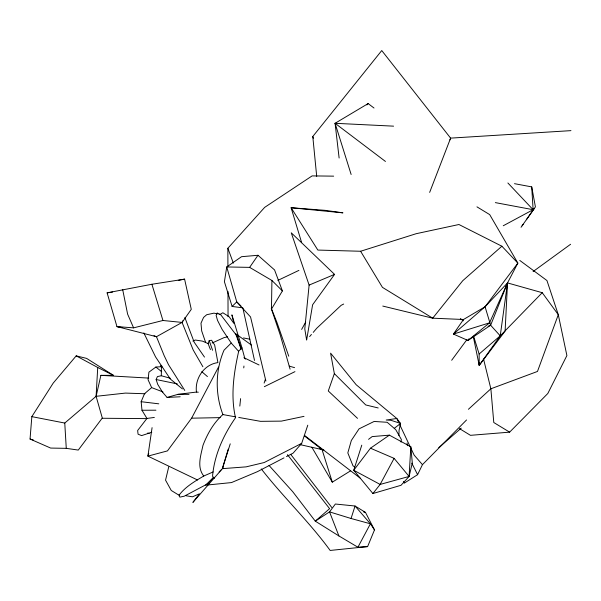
<?xml version="1.0" encoding="UTF-8"?>
<svg xmlns="http://www.w3.org/2000/svg" width="601" height="601" viewBox="0 0 601 601"><rect width="100%" height="100%" fill="white"/><g stroke="black" fill="none" stroke-linecap="round" stroke-linejoin="round"><path stroke-width="0.9" d="M170.308 378.254L161.316 375.745L161.444 365.784M290.088 369.149L280.216 334.9L271.472 309.087L271.922 280.472L249.633 267.377L226.735 266.949L224.413 281.749L232.106 306.45L242.827 307.84L254.516 360.457M398.906 435.47L399.072 430.203L400.582 423.412L396.81 418.499L356.183 384.753L330.588 353.14L334.351 373.627L328.281 390.981L357.512 418.349M476.954 206.842L489.695 214.61L517.852 263.103L507.522 282.921L505.11 331.083L479.215 365.37L473.415 337.123M146.501 418.612L102.373 418.266L96.1 396.314L97.723 367.481L76.199 355.867L53.204 383.1L31.838 416.643L30.05 439.03L50.649 448.068L66.268 448.346L78.28 450.074L102.155 418.206M361.772 445.168L353.741 470.26L372.913 493.534L401.032 485.292L409.101 476.443L410.821 446.783L389.38 435.154L372.177 436.589L368.556 439.346M306.63 340.076L312.61 304.775L334.562 274.387L291.252 232.797L309.117 285.092L304.79 328.942L306.487 339.219M239.822 406.088L240.588 398.636M243.758 367.895L243.946 366.032M401.055 442.126L401.363 439.489L395.736 429.647L387.187 422.285L374.123 421.459L359.045 428.866L351.345 440.465L347.821 452.906L352.997 465.828L354.552 466.827M479.11 362.568L479.215 365.37L500.235 335.839L507.522 282.921L542.23 292.695L558.291 314.706L566.893 355.559L547.812 393.49L509.625 432.149L470.455 435.327L459.472 428.603M152.083 427.649L147.899 456.129L197.571 480.004M31.838 416.643L64.765 423.051L96.1 396.314L100.885 375.355L113.379 375.317L86.612 358.391L76.199 355.867M372.913 493.534L380.14 484.429L409.101 476.443L412.309 462.98L410.821 446.783M168.716 466.947L165.545 480.154L171.27 490.484L177.971 494.585L179.759 495.051M307.78 425.192L301.694 443.35L264.215 462.53L246.125 466.864L222.362 468.652L228.222 449.157M222.362 468.652L230.236 443.846M148.755 453.447L147.899 456.129L167.461 450.893L191.621 418.183L218.516 367.068M374.491 529.902L370.404 523.787L355.056 506.012L365.476 512.398L374.491 529.902L367.617 546.594L357.926 547.226L338.904 535.942L329.536 511.879L351.052 518.49L355.056 506.012L335.366 504.021L329.536 511.879L315.285 521.15L292.695 491.656L269.03 465.459M264.132 383.077L265.289 379.531M449.991 139.898L450.607 138.125L381.748 50.552L312.79 136.495L316.704 176.363M210.44 349.594L208.089 343.569L209.208 340.594L211.59 340.249L214.655 345.042L217.908 362.598C204.024 364.476 194.671 378.51 196.459 392.062L198.307 392.198M429.655 192.388L450.607 138.125L570.95 130.635M488.05 326.29L490.641 325.246L507.522 282.921L485.075 306.765L453.432 334.073L467.961 340.459L490.641 325.246L485.075 306.765L517.852 263.103L501.88 246.222L458.939 224.511L416.177 233.706L360.608 251.256L317.846 250.069L291.109 207.736L325.171 210.35L342.946 212.844L291.109 207.736L301.657 242.699M154.344 417.44L146.944 418.439L141.979 410.258L141.152 401.708L144.503 393.715L151.655 387.6L162.954 391.942M180.187 396.773L167.093 397.441L162.413 392.01L157.702 384.309L156.147 379.539L157.402 376.602L161.316 375.745M202.89 366.76L193.229 350.045L182.08 322.421L191.276 309.335L184.59 279.134L151.903 284.258L107.113 292.845L116.955 326.598L156.47 336.718L182.08 322.421L182.787 320.791M468.863 338.881L467.961 340.459L489.53 322.85L507.522 282.921M403.519 481.461L404.225 483.174L417.59 474.677L422.45 464.656L466.556 419.956M357.926 547.226L370.404 523.787L351.052 518.49M370.471 448.203L394.106 458.36L380.14 484.429L353.741 470.26L370.471 448.203L389.38 435.154M301.634 329.431L305.699 322.053M271.472 309.087L282.41 290.914L274.567 269.939L257.979 255.282L241.542 256.695L226.735 266.949L236.749 301.882L250.549 316.96L265.89 381.049M521.044 227.283L535.408 206.887L531.72 186.896L514.501 183.673M249.633 267.377L257.979 255.282M485.075 306.765L463.491 319.507L453.432 334.073L489.53 322.85M522.111 225.773L523.178 224.263M526.363 219.733L534.349 208.404M451.682 360.262L466.932 339.61M146.944 418.439L137.637 430.519L138.08 434.2L141.611 435.605L151.775 432.262M186.055 495.757L192.448 496.817L199.472 493.812L192.883 502.406L223.181 467.781M309.628 336.575L311.431 334.472M313.234 332.376L316.832 328.169L341.173 305.3L343.682 304.046M301.694 443.35L293.108 453.146L286.467 456.587M227.914 266.085L227.862 248.258L264.673 207.368L312.107 175.898L333.668 176.146M235.72 416.899L222.903 414.562C213.573 422.834 207.405 433.787 202.995 445.318C200.892 455.25 196.595 467.09 203.754 476.022L213.167 471.928M366.858 104.905L368.143 103.575L374.01 108.03M542.23 292.695L500.235 335.839L479.132 354.019L479.215 365.37M206.834 484.459L213.948 477.217M219.125 471.943L221.07 469.967M237.763 337.033L220.672 314.669L217.179 312.963L216.127 315.465L217.547 320.431L222.1 329.363L231.22 343.036L224.023 350.195C215.278 370.456 215.053 393.963 222.903 414.562M213.355 477.562L205.632 485.195L231.505 482.573L257.423 471.657L283.98 457.879M232.106 306.45L236.749 301.882L241.001 306.052M219.816 314.556L222.843 312.76L229.019 316.622L233.894 323.391L231.903 314.864L242 347.904L238.725 351.067C233.849 372.793 230.401 395.721 235.524 417.718C223.497 434.996 214.309 455.077 212.559 476.225L214.166 478.599M468.412 409.296L490.867 388.787L537.482 371.448L558.291 314.706L546.94 280.532L519.79 260.436M501.88 246.222L462.74 280.712L432.705 318.184L382.777 306.067M438.76 447.677L461.222 428.137M394.286 428.355L400.582 423.412L390.913 420.294L386.188 420.031L396.81 418.499L398.388 421.827M161.917 366.67L155.862 367.053L148.913 372.162L148.079 379.794L151.655 387.6M533.102 271.554L570.597 244.261M311.851 447.227L332.308 482.16L350.646 470.793M339.122 158.025L335.08 123.295L368.143 103.575M203.754 476.022C194.799 481.341 185.168 486.878 178.933 495.359L179.804 497.117L184.222 496.216L209.005 483.106M503.255 225.758L533.11 209.696L531.72 186.896M264.342 386.691L294.956 371.643M277.85 280.404L298.915 270.382M212.138 343.013L224.068 337.612L227.651 336.845M309.117 285.092L334.562 274.387M192.876 341.03L195.295 340.031L202.417 341.113L208.089 343.569M167.093 397.441L177.919 394.354L196.459 392.062M161.722 365.468L160.422 365.866L161.812 367.113M122.349 327.56L116.955 326.598L133.595 327.861L162.946 320.491L182.08 322.421M304.016 416.35L281.366 421.121L260.511 421.339L238.717 417.432M178.272 280.397L184.59 279.134M107.113 292.845L112.552 292.033M96.1 396.314L125.414 393.092L144.976 393.745M367.617 546.594L330.159 550.448C309.162 521.653 283.184 497.027 261.285 468.938M191.621 418.183L220.214 417.627M141.979 410.258L155.929 410.198M177.919 394.354L189.022 394.354M463.491 319.507L432.705 318.184L382.446 287.361L360.608 251.256M148.725 378.089L100.885 375.355M351.142 174.485L335.08 123.295L393.58 126.157M147.448 433.148L149.176 433.261M141.152 401.708L158.792 403.827M495.359 202.62L533.11 209.696L507.883 182.982M243.495 337.95L249.881 339.189M156.147 379.539L177.295 383.904M300.057 444.62L323.841 449.991M217.329 313.91L213.979 313.144L206.699 314.729L203.581 317.411L200.989 323.188L201.681 330.911L205.489 342.044M218.997 314.285L220.672 314.669M363.665 511.992L365.476 512.398M378.202 407.966L365.739 404.954L334.351 373.627M289.209 366.107L294.565 367.654M30.05 439.03L33.446 440.045M153.954 335.696L156.47 336.718L164.178 355.679L168.528 364.717L184.762 390.432M319.552 448.549L322.031 449.556L332.308 482.16M243.953 357.708L259.061 364.98M97.723 367.481L113.379 375.317M509.625 432.149L493.782 422.518L490.867 388.787L483.535 359.022M338.904 535.942L315.285 521.15L329.603 508.656L287.458 454.664M251.421 345.034L235.72 333.728L241.016 349.143M460.358 318.553L463.348 320.814M360.014 478.005L304.654 435.537M335.08 123.295L385.459 161.451M304.369 435.89L322.031 449.556M155.862 367.053L161.699 371.696M182.419 388.9L170.361 379.073L155.561 356.896L143.834 332.924M201.801 371.688L207.435 376.587M271.922 280.472L282.41 290.914M490.641 325.246L500.235 335.839M231.22 343.036L238.687 351.412M244.284 357.685L245.531 359.082M422.45 464.656L414.142 455.107L399.965 425.155M394.106 458.36L409.101 476.443M331.775 507.492L290.704 454.348M204.49 357.084L194.206 342.239L184.875 317.568M411.783 463.108L417.59 474.677M133.595 327.861L127.615 314.15L122.709 289.697M271.261 308.298L276.851 322.189L288.758 356.22M227.862 248.258L233.353 263.125M209.208 340.594L212.581 350.285M236.907 335.801L241.414 348.941M312.79 136.495L313.376 138.268M473.588 336.139L479.132 354.019M151.903 284.258L162.946 320.491M242 347.904L244.87 358.692M407.08 443.02L407.418 445.702M64.765 423.051L66.268 448.346M227.982 291.417L228.049 316.757"/></g></svg>
